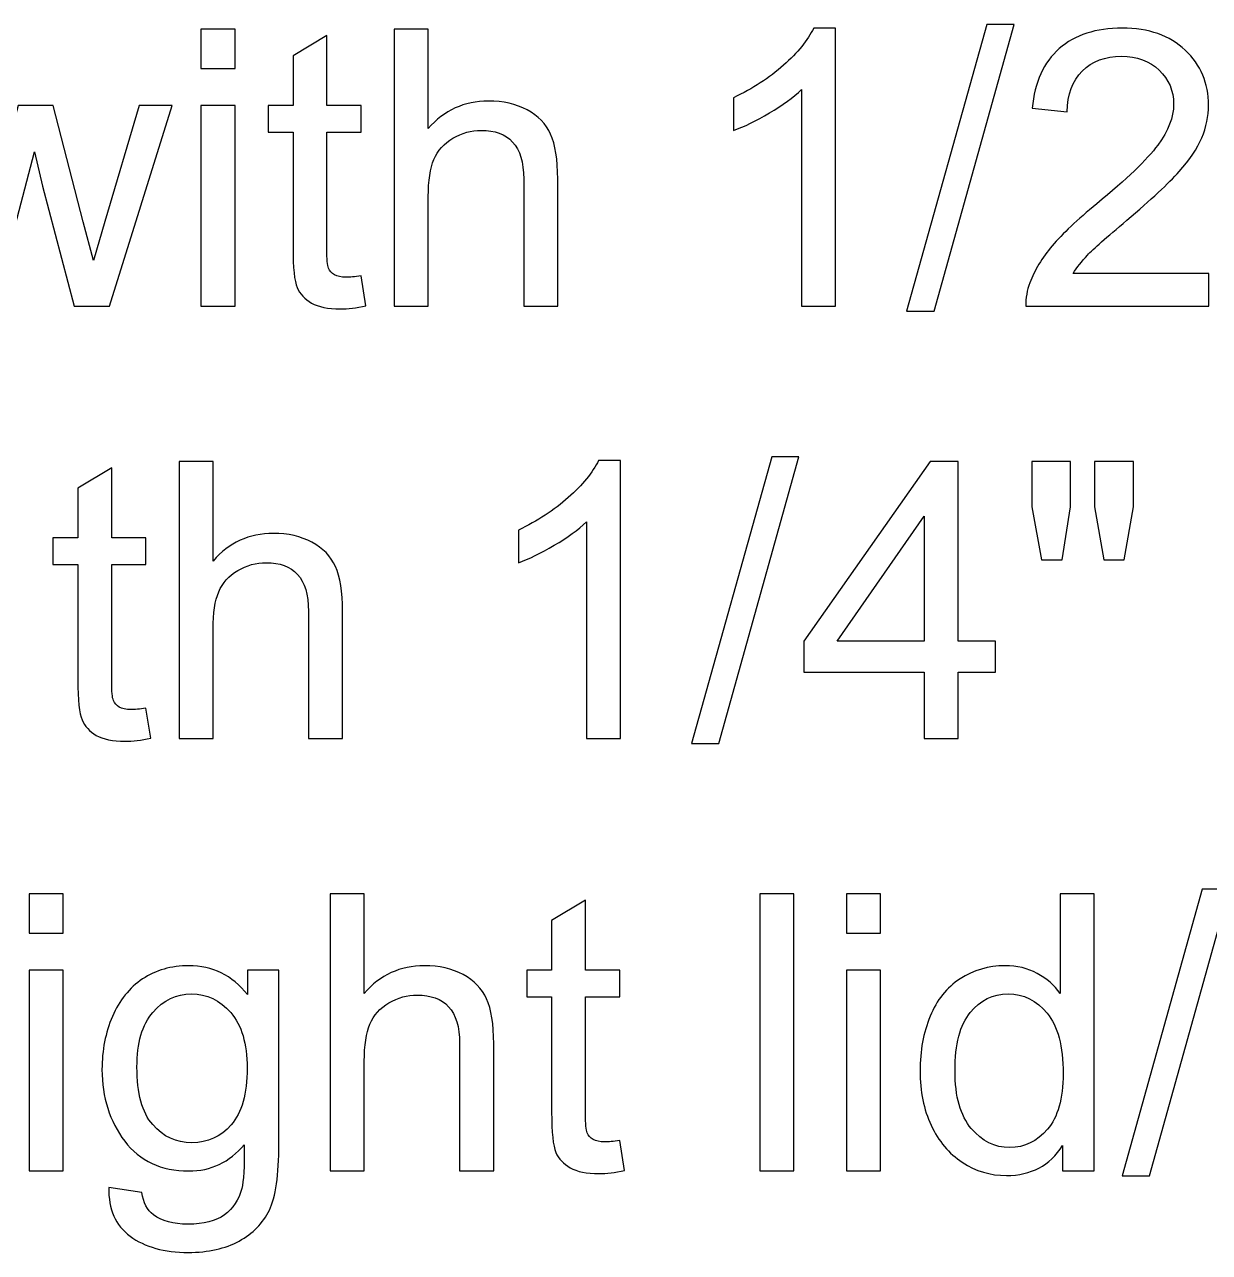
# Model space of a CAD drawing. Header units: millimetres. Extents: x -819 to 558, y -342 to 336.
# Drawn here: x -748.95 to -710.05, y 47.63 to 87.92 of the extents above; entities that cross this region are included whole.
import ezdxf

# ---------------------------------------------------------------- set-up
doc = ezdxf.new("R2010")
doc.units = ezdxf.units.MM
doc.header["$MEASUREMENT"] = 0
doc.layers.add('#Layer 1', color=7, linetype='Continuous')

msp = doc.modelspace()

# ---------------------------------------------------------------- linework, layer by layer
at = {"layer": '#Layer 1', "color": 250}
for points, knots in [([(-719.9922, 78.5235), (-719.9922, 78.5235), (-717.3569, 87.9236), (-717.3569, 87.9236), (-717.3569, 87.9236), (-717.3569, 87.9236), (-716.4637, 87.9236), (-716.4637, 87.9236), (-716.4637, 87.9236), (-716.4637, 87.9236), (-719.0926, 78.5235), (-719.0926, 78.5235), (-719.0926, 78.5235), (-719.0926, 78.5235), (-719.9922, 78.5235), (-719.9922, 78.5235)], [0, 0, 0, 0, 0.25, 0.25, 0.25, 0.25, 0.5, 0.5, 0.5, 0.5, 0.75, 0.75, 0.75, 0.75, 1, 1, 1, 1]), ([(-743.1549, 86.4843), (-743.1549, 86.4843), (-743.1549, 87.7691), (-743.1549, 87.7691), (-743.1549, 87.7691), (-743.1549, 87.7691), (-742.0373, 87.7691), (-742.0373, 87.7691), (-742.0373, 87.7691), (-742.0373, 87.7691), (-742.0373, 86.4843), (-742.0373, 86.4843), (-742.0373, 86.4843), (-742.0373, 86.4843), (-743.1549, 86.4843), (-743.1549, 86.4843)], [0, 0, 0, 0, 0.25, 0.25, 0.25, 0.25, 0.5, 0.5, 0.5, 0.5, 0.75, 0.75, 0.75, 0.75, 1, 1, 1, 1]), ([(-737.9013, 79.6771), (-737.9013, 79.6771), (-737.7404, 78.6907), (-737.7404, 78.6907), (-737.7404, 78.6907), (-738.0537, 78.6251), (-738.3352, 78.5912), (-738.5829, 78.5912), (-738.5829, 78.5912), (-738.9893, 78.5912), (-739.3025, 78.6547), (-739.5269, 78.7838), (-739.5269, 78.7838), (-739.7492, 78.9108), (-739.9058, 79.0802), (-739.9968, 79.2897), (-739.9968, 79.2897), (-740.0878, 79.4972), (-740.1344, 79.9374), (-740.1344, 80.6063), (-740.1344, 80.6063), (-740.1344, 80.6063), (-740.1344, 84.3951), (-740.1344, 84.3951), (-740.1344, 84.3951), (-740.1344, 84.3951), (-740.9535, 84.3951), (-740.9535, 84.3951), (-740.9535, 84.3951), (-740.9535, 84.3951), (-740.9535, 85.263), (-740.9535, 85.263), (-740.9535, 85.263), (-740.9535, 85.263), (-740.1344, 85.263), (-740.1344, 85.263), (-740.1344, 85.263), (-740.1344, 85.263), (-740.1344, 86.8949), (-740.1344, 86.8949), (-740.1344, 86.8949), (-740.1344, 86.8949), (-739.0231, 87.5638), (-739.0231, 87.5638), (-739.0231, 87.5638), (-739.0231, 87.5638), (-739.0231, 85.263), (-739.0231, 85.263), (-739.0231, 85.263), (-739.0231, 85.263), (-737.9013, 85.263), (-737.9013, 85.263), (-737.9013, 85.263), (-737.9013, 85.263), (-737.9013, 84.3951), (-737.9013, 84.3951), (-737.9013, 84.3951), (-737.9013, 84.3951), (-739.0231, 84.3951), (-739.0231, 84.3951), (-739.0231, 84.3951), (-739.0231, 84.3951), (-739.0231, 80.5449), (-739.0231, 80.5449), (-739.0231, 80.5449), (-739.0231, 80.2253), (-739.0041, 80.0221), (-738.966, 79.9311), (-738.966, 79.9311), (-738.9258, 79.8401), (-738.8623, 79.7681), (-738.7734, 79.7131), (-738.7734, 79.7131), (-738.6845, 79.6601), (-738.5575, 79.6326), (-738.3924, 79.6326), (-738.3924, 79.6326), (-738.2675, 79.6326), (-738.1045, 79.6474), (-737.9013, 79.6771)], [0, 0, 0, 0, 0.05, 0.05, 0.05, 0.05, 0.1, 0.1, 0.1, 0.1, 0.15, 0.15, 0.15, 0.15, 0.2, 0.2, 0.2, 0.2, 0.25, 0.25, 0.25, 0.25, 0.3, 0.3, 0.3, 0.3, 0.35, 0.35, 0.35, 0.35, 0.4, 0.4, 0.4, 0.4, 0.45, 0.45, 0.45, 0.45, 0.5, 0.5, 0.5, 0.5, 0.55, 0.55, 0.55, 0.55, 0.6, 0.6, 0.6, 0.6, 0.65, 0.65, 0.65, 0.65, 0.7, 0.7, 0.7, 0.7, 0.75, 0.75, 0.75, 0.75, 0.8, 0.8, 0.8, 0.8, 0.85, 0.85, 0.85, 0.85, 0.9, 0.9, 0.9, 0.9, 0.95, 0.95, 0.95, 0.95, 1, 1, 1, 1]), ([(-736.8091, 78.678), (-736.8091, 78.678), (-736.8091, 87.7691), (-736.8091, 87.7691), (-736.8091, 87.7691), (-736.8091, 87.7691), (-735.6936, 87.7691), (-735.6936, 87.7691), (-735.6936, 87.7691), (-735.6936, 87.7691), (-735.6936, 84.5073), (-735.6936, 84.5073), (-735.6936, 84.5073), (-735.1729, 85.1106), (-734.5146, 85.4132), (-733.7209, 85.4132), (-733.7209, 85.4132), (-733.234, 85.4132), (-732.8107, 85.3159), (-732.4509, 85.1233), (-732.4509, 85.1233), (-732.091, 84.9328), (-731.8328, 84.6661), (-731.6783, 84.3274), (-731.6783, 84.3274), (-731.5238, 83.9887), (-731.4455, 83.4955), (-731.4455, 82.8521), (-731.4455, 82.8521), (-731.4455, 82.8521), (-731.4455, 78.678), (-731.4455, 78.678), (-731.4455, 78.678), (-731.4455, 78.678), (-732.5631, 78.678), (-732.5631, 78.678), (-732.5631, 78.678), (-732.5631, 78.678), (-732.5631, 82.8521), (-732.5631, 82.8521), (-732.5631, 82.8521), (-732.5631, 83.4088), (-732.6837, 83.8152), (-732.925, 84.0692), (-732.925, 84.0692), (-733.1663, 84.3232), (-733.5092, 84.4523), (-733.9516, 84.4523), (-733.9516, 84.4523), (-734.2818, 84.4523), (-734.5929, 84.3655), (-734.885, 84.194), (-734.885, 84.194), (-735.1771, 84.0226), (-735.3846, 83.7898), (-735.5073, 83.4955), (-735.5073, 83.4955), (-735.6322, 83.2034), (-735.6936, 82.797), (-735.6936, 82.2806), (-735.6936, 82.2806), (-735.6936, 82.2806), (-735.6936, 78.678), (-735.6936, 78.678), (-735.6936, 78.678), (-735.6936, 78.678), (-736.8091, 78.678), (-736.8091, 78.678)], [0, 0, 0, 0, 0.0588235, 0.0588235, 0.0588235, 0.0588235, 0.1176471, 0.1176471, 0.1176471, 0.1176471, 0.1764706, 0.1764706, 0.1764706, 0.1764706, 0.2352941, 0.2352941, 0.2352941, 0.2352941, 0.2941176, 0.2941176, 0.2941176, 0.2941176, 0.3529412, 0.3529412, 0.3529412, 0.3529412, 0.4117647, 0.4117647, 0.4117647, 0.4117647, 0.4705882, 0.4705882, 0.4705882, 0.4705882, 0.5294118, 0.5294118, 0.5294118, 0.5294118, 0.5882353, 0.5882353, 0.5882353, 0.5882353, 0.6470588, 0.6470588, 0.6470588, 0.6470588, 0.7058824, 0.7058824, 0.7058824, 0.7058824, 0.7647059, 0.7647059, 0.7647059, 0.7647059, 0.8235294, 0.8235294, 0.8235294, 0.8235294, 0.8823529, 0.8823529, 0.8823529, 0.8823529, 0.9411765, 0.9411765, 0.9411765, 0.9411765, 1, 1, 1, 1]), ([(-722.3247, 78.678), (-722.3247, 78.678), (-723.4402, 78.678), (-723.4402, 78.678), (-723.4402, 78.678), (-723.4402, 78.678), (-723.4402, 85.79), (-723.4402, 85.79), (-723.4402, 85.79), (-723.709, 85.5339), (-724.0604, 85.2778), (-724.4964, 85.0217), (-724.4964, 85.0217), (-724.9346, 84.7655), (-725.3262, 84.5729), (-725.6733, 84.4459), (-725.6733, 84.4459), (-725.6733, 84.4459), (-725.6733, 85.5233), (-725.6733, 85.5233), (-725.6733, 85.5233), (-725.0489, 85.8175), (-724.5028, 86.1731), (-724.035, 86.5901), (-724.035, 86.5901), (-723.5693, 87.0092), (-723.237, 87.4135), (-723.0423, 87.8072), (-723.0423, 87.8072), (-723.0423, 87.8072), (-722.3247, 87.8072), (-722.3247, 87.8072), (-722.3247, 87.8072), (-722.3247, 87.8072), (-722.3247, 78.678), (-722.3247, 78.678)], [0, 0, 0, 0, 0.1111111, 0.1111111, 0.1111111, 0.1111111, 0.2222222, 0.2222222, 0.2222222, 0.2222222, 0.3333333, 0.3333333, 0.3333333, 0.3333333, 0.4444444, 0.4444444, 0.4444444, 0.4444444, 0.5555556, 0.5555556, 0.5555556, 0.5555556, 0.6666667, 0.6666667, 0.6666667, 0.6666667, 0.7777778, 0.7777778, 0.7777778, 0.7777778, 0.8888889, 0.8888889, 0.8888889, 0.8888889, 1, 1, 1, 1]), ([(-710.0692, 79.7512), (-710.0692, 79.7512), (-710.0692, 78.678), (-710.0692, 78.678), (-710.0692, 78.678), (-710.0692, 78.678), (-716.0785, 78.678), (-716.0785, 78.678), (-716.0785, 78.678), (-716.0869, 78.9468), (-716.0446, 79.2051), (-715.9493, 79.4527), (-715.9493, 79.4527), (-715.7969, 79.8633), (-715.5514, 80.2655), (-715.2149, 80.6634), (-715.2149, 80.6634), (-714.8762, 81.0593), (-714.3894, 81.5186), (-713.7544, 82.0393), (-713.7544, 82.0393), (-712.7659, 82.85), (-712.097, 83.4913), (-711.7499, 83.9654), (-711.7499, 83.9654), (-711.4027, 84.4375), (-711.2292, 84.8862), (-711.2292, 85.3074), (-711.2292, 85.3074), (-711.2292, 85.7498), (-711.3879, 86.1223), (-711.7033, 86.4271), (-711.7033, 86.4271), (-712.0208, 86.7298), (-712.4336, 86.8822), (-712.9416, 86.8822), (-712.9416, 86.8822), (-713.4792, 86.8822), (-713.9089, 86.7213), (-714.2306, 86.3975), (-714.2306, 86.3975), (-714.5545, 86.0758), (-714.7174, 85.6291), (-714.7217, 85.0598), (-714.7217, 85.0598), (-714.7217, 85.0598), (-715.8689, 85.1762), (-715.8689, 85.1762), (-715.8689, 85.1762), (-715.7906, 86.0334), (-715.4943, 86.6854), (-714.982, 87.1341), (-714.982, 87.1341), (-714.4698, 87.5828), (-713.7798, 87.8072), (-712.9162, 87.8072), (-712.9162, 87.8072), (-712.0441, 87.8072), (-711.3541, 87.5638), (-710.8461, 87.0812), (-710.8461, 87.0812), (-710.3359, 86.5965), (-710.0819, 85.9974), (-710.0819, 85.282), (-710.0819, 85.282), (-710.0819, 84.9179), (-710.156, 84.5602), (-710.3063, 84.2089), (-710.3063, 84.2089), (-710.4545, 83.8575), (-710.7021, 83.4871), (-711.0471, 83.0997), (-711.0471, 83.0997), (-711.3922, 82.7103), (-711.9658, 82.1769), (-712.768, 81.4995), (-712.768, 81.4995), (-713.4369, 80.9365), (-713.8665, 80.5555), (-714.057, 80.3544), (-714.057, 80.3544), (-714.2475, 80.1554), (-714.4042, 79.9544), (-714.5291, 79.7512), (-714.5291, 79.7512), (-714.5291, 79.7512), (-710.0692, 79.7512), (-710.0692, 79.7512)], [0, 0, 0, 0, 0.0454545, 0.0454545, 0.0454545, 0.0454545, 0.0909091, 0.0909091, 0.0909091, 0.0909091, 0.1363636, 0.1363636, 0.1363636, 0.1363636, 0.1818182, 0.1818182, 0.1818182, 0.1818182, 0.2272727, 0.2272727, 0.2272727, 0.2272727, 0.2727273, 0.2727273, 0.2727273, 0.2727273, 0.3181818, 0.3181818, 0.3181818, 0.3181818, 0.3636364, 0.3636364, 0.3636364, 0.3636364, 0.4090909, 0.4090909, 0.4090909, 0.4090909, 0.4545455, 0.4545455, 0.4545455, 0.4545455, 0.5, 0.5, 0.5, 0.5, 0.5454545, 0.5454545, 0.5454545, 0.5454545, 0.5909091, 0.5909091, 0.5909091, 0.5909091, 0.6363636, 0.6363636, 0.6363636, 0.6363636, 0.6818182, 0.6818182, 0.6818182, 0.6818182, 0.7272727, 0.7272727, 0.7272727, 0.7272727, 0.7727273, 0.7727273, 0.7727273, 0.7727273, 0.8181818, 0.8181818, 0.8181818, 0.8181818, 0.8636364, 0.8636364, 0.8636364, 0.8636364, 0.9090909, 0.9090909, 0.9090909, 0.9090909, 0.9545455, 0.9545455, 0.9545455, 0.9545455, 1, 1, 1, 1]), ([(-751.1156, 78.678), (-751.1156, 78.678), (-753.1307, 85.263), (-753.1307, 85.263), (-753.1307, 85.263), (-753.1307, 85.263), (-751.9771, 85.263), (-751.9771, 85.263), (-751.9771, 85.263), (-751.9771, 85.263), (-750.9294, 81.4614), (-750.9294, 81.4614), (-750.9294, 81.4614), (-750.9294, 81.4614), (-750.5399, 80.0475), (-750.5399, 80.0475), (-750.5399, 80.0475), (-750.523, 80.1195), (-750.4087, 80.5724), (-750.1991, 81.4064), (-750.1991, 81.4064), (-750.1991, 81.4064), (-749.1514, 85.263), (-749.1514, 85.263), (-749.1514, 85.263), (-749.1514, 85.263), (-748.0041, 85.263), (-748.0041, 85.263), (-748.0041, 85.263), (-748.0041, 85.263), (-747.0178, 81.4445), (-747.0178, 81.4445), (-747.0178, 81.4445), (-747.0178, 81.4445), (-746.6876, 80.1851), (-746.6876, 80.1851), (-746.6876, 80.1851), (-746.6876, 80.1851), (-746.3108, 81.4572), (-746.3108, 81.4572), (-746.3108, 81.4572), (-746.3108, 81.4572), (-745.1826, 85.263), (-745.1826, 85.263), (-745.1826, 85.263), (-745.1826, 85.263), (-744.0968, 85.263), (-744.0968, 85.263), (-744.0968, 85.263), (-744.0968, 85.263), (-746.1563, 78.678), (-746.1563, 78.678), (-746.1563, 78.678), (-746.1563, 78.678), (-747.3141, 78.678), (-747.3141, 78.678), (-747.3141, 78.678), (-747.3141, 78.678), (-748.3618, 82.6214), (-748.3618, 82.6214), (-748.3618, 82.6214), (-748.3618, 82.6214), (-748.618, 83.7453), (-748.618, 83.7453), (-748.618, 83.7453), (-748.618, 83.7453), (-749.9493, 78.678), (-749.9493, 78.678), (-749.9493, 78.678), (-749.9493, 78.678), (-751.1156, 78.678), (-751.1156, 78.678)], [0, 0, 0, 0, 0.0555556, 0.0555556, 0.0555556, 0.0555556, 0.1111111, 0.1111111, 0.1111111, 0.1111111, 0.1666667, 0.1666667, 0.1666667, 0.1666667, 0.2222222, 0.2222222, 0.2222222, 0.2222222, 0.2777778, 0.2777778, 0.2777778, 0.2777778, 0.3333333, 0.3333333, 0.3333333, 0.3333333, 0.3888889, 0.3888889, 0.3888889, 0.3888889, 0.4444444, 0.4444444, 0.4444444, 0.4444444, 0.5, 0.5, 0.5, 0.5, 0.5555556, 0.5555556, 0.5555556, 0.5555556, 0.6111111, 0.6111111, 0.6111111, 0.6111111, 0.6666667, 0.6666667, 0.6666667, 0.6666667, 0.7222222, 0.7222222, 0.7222222, 0.7222222, 0.7777778, 0.7777778, 0.7777778, 0.7777778, 0.8333333, 0.8333333, 0.8333333, 0.8333333, 0.8888889, 0.8888889, 0.8888889, 0.8888889, 0.9444444, 0.9444444, 0.9444444, 0.9444444, 1, 1, 1, 1]), ([(-743.1549, 78.678), (-743.1549, 78.678), (-743.1549, 85.263), (-743.1549, 85.263), (-743.1549, 85.263), (-743.1549, 85.263), (-742.0373, 85.263), (-742.0373, 85.263), (-742.0373, 85.263), (-742.0373, 85.263), (-742.0373, 78.678), (-742.0373, 78.678), (-742.0373, 78.678), (-742.0373, 78.678), (-743.1549, 78.678), (-743.1549, 78.678)], [0, 0, 0, 0, 0.25, 0.25, 0.25, 0.25, 0.5, 0.5, 0.5, 0.5, 0.75, 0.75, 0.75, 0.75, 1, 1, 1, 1]), ([(-744.9646, 65.4891), (-744.9646, 65.4891), (-744.8037, 64.5027), (-744.8037, 64.5027), (-744.8037, 64.5027), (-745.117, 64.4371), (-745.3985, 64.4032), (-745.6462, 64.4032), (-745.6462, 64.4032), (-746.0526, 64.4032), (-746.3658, 64.4667), (-746.5902, 64.5958), (-746.5902, 64.5958), (-746.8125, 64.7228), (-746.9691, 64.8922), (-747.0601, 65.1017), (-747.0601, 65.1017), (-747.1511, 65.3092), (-747.1977, 65.7494), (-747.1977, 66.4183), (-747.1977, 66.4183), (-747.1977, 66.4183), (-747.1977, 70.2071), (-747.1977, 70.2071), (-747.1977, 70.2071), (-747.1977, 70.2071), (-748.0168, 70.2071), (-748.0168, 70.2071), (-748.0168, 70.2071), (-748.0168, 70.2071), (-748.0168, 71.075), (-748.0168, 71.075), (-748.0168, 71.075), (-748.0168, 71.075), (-747.1977, 71.075), (-747.1977, 71.075), (-747.1977, 71.075), (-747.1977, 71.075), (-747.1977, 72.7069), (-747.1977, 72.7069), (-747.1977, 72.7069), (-747.1977, 72.7069), (-746.0864, 73.3758), (-746.0864, 73.3758), (-746.0864, 73.3758), (-746.0864, 73.3758), (-746.0864, 71.075), (-746.0864, 71.075), (-746.0864, 71.075), (-746.0864, 71.075), (-744.9646, 71.075), (-744.9646, 71.075), (-744.9646, 71.075), (-744.9646, 71.075), (-744.9646, 70.2071), (-744.9646, 70.2071), (-744.9646, 70.2071), (-744.9646, 70.2071), (-746.0864, 70.2071), (-746.0864, 70.2071), (-746.0864, 70.2071), (-746.0864, 70.2071), (-746.0864, 66.3569), (-746.0864, 66.3569), (-746.0864, 66.3569), (-746.0864, 66.0373), (-746.0674, 65.8341), (-746.0293, 65.7431), (-746.0293, 65.7431), (-745.9891, 65.6521), (-745.9256, 65.5801), (-745.8367, 65.5251), (-745.8367, 65.5251), (-745.7478, 65.4721), (-745.6208, 65.4446), (-745.4557, 65.4446), (-745.4557, 65.4446), (-745.3308, 65.4446), (-745.1678, 65.4594), (-744.9646, 65.4891)], [0, 0, 0, 0, 0.05, 0.05, 0.05, 0.05, 0.1, 0.1, 0.1, 0.1, 0.15, 0.15, 0.15, 0.15, 0.2, 0.2, 0.2, 0.2, 0.25, 0.25, 0.25, 0.25, 0.3, 0.3, 0.3, 0.3, 0.35, 0.35, 0.35, 0.35, 0.4, 0.4, 0.4, 0.4, 0.45, 0.45, 0.45, 0.45, 0.5, 0.5, 0.5, 0.5, 0.55, 0.55, 0.55, 0.55, 0.6, 0.6, 0.6, 0.6, 0.65, 0.65, 0.65, 0.65, 0.7, 0.7, 0.7, 0.7, 0.75, 0.75, 0.75, 0.75, 0.8, 0.8, 0.8, 0.8, 0.85, 0.85, 0.85, 0.85, 0.9, 0.9, 0.9, 0.9, 0.95, 0.95, 0.95, 0.95, 1, 1, 1, 1]), ([(-743.8724, 64.49), (-743.8724, 64.49), (-743.8724, 73.5811), (-743.8724, 73.5811), (-743.8724, 73.5811), (-743.8724, 73.5811), (-742.7569, 73.5811), (-742.7569, 73.5811), (-742.7569, 73.5811), (-742.7569, 73.5811), (-742.7569, 70.3193), (-742.7569, 70.3193), (-742.7569, 70.3193), (-742.2362, 70.9226), (-741.5779, 71.2252), (-740.7842, 71.2252), (-740.7842, 71.2252), (-740.2973, 71.2252), (-739.874, 71.1279), (-739.5142, 70.9353), (-739.5142, 70.9353), (-739.1543, 70.7448), (-738.8961, 70.4781), (-738.7416, 70.1394), (-738.7416, 70.1394), (-738.5871, 69.8007), (-738.5088, 69.3075), (-738.5088, 68.6641), (-738.5088, 68.6641), (-738.5088, 68.6641), (-738.5088, 64.49), (-738.5088, 64.49), (-738.5088, 64.49), (-738.5088, 64.49), (-739.6264, 64.49), (-739.6264, 64.49), (-739.6264, 64.49), (-739.6264, 64.49), (-739.6264, 68.6641), (-739.6264, 68.6641), (-739.6264, 68.6641), (-739.6264, 69.2208), (-739.747, 69.6272), (-739.9883, 69.8812), (-739.9883, 69.8812), (-740.2296, 70.1352), (-740.5725, 70.2643), (-741.0149, 70.2643), (-741.0149, 70.2643), (-741.3451, 70.2643), (-741.6562, 70.1775), (-741.9483, 70.006), (-741.9483, 70.006), (-742.2404, 69.8346), (-742.4479, 69.6018), (-742.5706, 69.3075), (-742.5706, 69.3075), (-742.6955, 69.0154), (-742.7569, 68.609), (-742.7569, 68.0926), (-742.7569, 68.0926), (-742.7569, 68.0926), (-742.7569, 64.49), (-742.7569, 64.49), (-742.7569, 64.49), (-742.7569, 64.49), (-743.8724, 64.49), (-743.8724, 64.49)], [0, 0, 0, 0, 0.0588235, 0.0588235, 0.0588235, 0.0588235, 0.1176471, 0.1176471, 0.1176471, 0.1176471, 0.1764706, 0.1764706, 0.1764706, 0.1764706, 0.2352941, 0.2352941, 0.2352941, 0.2352941, 0.2941176, 0.2941176, 0.2941176, 0.2941176, 0.3529412, 0.3529412, 0.3529412, 0.3529412, 0.4117647, 0.4117647, 0.4117647, 0.4117647, 0.4705882, 0.4705882, 0.4705882, 0.4705882, 0.5294118, 0.5294118, 0.5294118, 0.5294118, 0.5882353, 0.5882353, 0.5882353, 0.5882353, 0.6470588, 0.6470588, 0.6470588, 0.6470588, 0.7058824, 0.7058824, 0.7058824, 0.7058824, 0.7647059, 0.7647059, 0.7647059, 0.7647059, 0.8235294, 0.8235294, 0.8235294, 0.8235294, 0.8823529, 0.8823529, 0.8823529, 0.8823529, 0.9411765, 0.9411765, 0.9411765, 0.9411765, 1, 1, 1, 1]), ([(-729.388, 64.49), (-729.388, 64.49), (-730.5035, 64.49), (-730.5035, 64.49), (-730.5035, 64.49), (-730.5035, 64.49), (-730.5035, 71.602), (-730.5035, 71.602), (-730.5035, 71.602), (-730.7723, 71.3459), (-731.1237, 71.0898), (-731.5597, 70.8337), (-731.5597, 70.8337), (-731.9979, 70.5775), (-732.3895, 70.3849), (-732.7366, 70.2579), (-732.7366, 70.2579), (-732.7366, 70.2579), (-732.7366, 71.3353), (-732.7366, 71.3353), (-732.7366, 71.3353), (-732.1122, 71.6295), (-731.5661, 71.9851), (-731.0983, 72.4021), (-731.0983, 72.4021), (-730.6326, 72.8212), (-730.3003, 73.2255), (-730.1056, 73.6192), (-730.1056, 73.6192), (-730.1056, 73.6192), (-729.388, 73.6192), (-729.388, 73.6192), (-729.388, 73.6192), (-729.388, 73.6192), (-729.388, 64.49), (-729.388, 64.49)], [0, 0, 0, 0, 0.1111111, 0.1111111, 0.1111111, 0.1111111, 0.2222222, 0.2222222, 0.2222222, 0.2222222, 0.3333333, 0.3333333, 0.3333333, 0.3333333, 0.4444444, 0.4444444, 0.4444444, 0.4444444, 0.5555556, 0.5555556, 0.5555556, 0.5555556, 0.6666667, 0.6666667, 0.6666667, 0.6666667, 0.7777778, 0.7777778, 0.7777778, 0.7777778, 0.8888889, 0.8888889, 0.8888889, 0.8888889, 1, 1, 1, 1]), ([(-727.0555, 64.3355), (-727.0555, 64.3355), (-724.4202, 73.7356), (-724.4202, 73.7356), (-724.4202, 73.7356), (-724.4202, 73.7356), (-723.527, 73.7356), (-723.527, 73.7356), (-723.527, 73.7356), (-723.527, 73.7356), (-726.1559, 64.3355), (-726.1559, 64.3355), (-726.1559, 64.3355), (-726.1559, 64.3355), (-727.0555, 64.3355), (-727.0555, 64.3355)], [0, 0, 0, 0, 0.25, 0.25, 0.25, 0.25, 0.5, 0.5, 0.5, 0.5, 0.75, 0.75, 0.75, 0.75, 1, 1, 1, 1]), ([(-719.4228, 64.49), (-719.4228, 64.49), (-719.4228, 66.6659), (-719.4228, 66.6659), (-719.4228, 66.6659), (-719.4228, 66.6659), (-723.3661, 66.6659), (-723.3661, 66.6659), (-723.3661, 66.6659), (-723.3661, 66.6659), (-723.3661, 67.6904), (-723.3661, 67.6904), (-723.3661, 67.6904), (-723.3661, 67.6904), (-719.2175, 73.5811), (-719.2175, 73.5811), (-719.2175, 73.5811), (-719.2175, 73.5811), (-718.3052, 73.5811), (-718.3052, 73.5811), (-718.3052, 73.5811), (-718.3052, 73.5811), (-718.3052, 67.6904), (-718.3052, 67.6904), (-718.3052, 67.6904), (-718.3052, 67.6904), (-717.0775, 67.6904), (-717.0775, 67.6904), (-717.0775, 67.6904), (-717.0775, 67.6904), (-717.0775, 66.6659), (-717.0775, 66.6659), (-717.0775, 66.6659), (-717.0775, 66.6659), (-718.3052, 66.6659), (-718.3052, 66.6659), (-718.3052, 66.6659), (-718.3052, 66.6659), (-718.3052, 64.49), (-718.3052, 64.49), (-718.3052, 64.49), (-718.3052, 64.49), (-719.4228, 64.49), (-719.4228, 64.49)], [0, 0, 0, 0, 0.0909091, 0.0909091, 0.0909091, 0.0909091, 0.1818182, 0.1818182, 0.1818182, 0.1818182, 0.2727273, 0.2727273, 0.2727273, 0.2727273, 0.3636364, 0.3636364, 0.3636364, 0.3636364, 0.4545455, 0.4545455, 0.4545455, 0.4545455, 0.5454545, 0.5454545, 0.5454545, 0.5454545, 0.6363636, 0.6363636, 0.6363636, 0.6363636, 0.7272727, 0.7272727, 0.7272727, 0.7272727, 0.8181818, 0.8181818, 0.8181818, 0.8181818, 0.9090909, 0.9090909, 0.9090909, 0.9090909, 1, 1, 1, 1]), ([(-715.5705, 70.3616), (-715.5705, 70.3616), (-715.8816, 72.0931), (-715.8816, 72.0931), (-715.8816, 72.0931), (-715.8816, 72.0931), (-715.8816, 73.5811), (-715.8816, 73.5811), (-715.8816, 73.5811), (-715.8816, 73.5811), (-714.6095, 73.5811), (-714.6095, 73.5811), (-714.6095, 73.5811), (-714.6095, 73.5811), (-714.6095, 72.0931), (-714.6095, 72.0931), (-714.6095, 72.0931), (-714.6095, 72.0931), (-714.8889, 70.3616), (-714.8889, 70.3616), (-714.8889, 70.3616), (-714.8889, 70.3616), (-715.5705, 70.3616), (-715.5705, 70.3616)], [0, 0, 0, 0, 0.1666667, 0.1666667, 0.1666667, 0.1666667, 0.3333333, 0.3333333, 0.3333333, 0.3333333, 0.5, 0.5, 0.5, 0.5, 0.6666667, 0.6666667, 0.6666667, 0.6666667, 0.8333333, 0.8333333, 0.8333333, 0.8333333, 1, 1, 1, 1]), ([(-713.5173, 70.3616), (-713.5173, 70.3616), (-713.8221, 72.0931), (-713.8221, 72.0931), (-713.8221, 72.0931), (-713.8221, 72.0931), (-713.8221, 73.5811), (-713.8221, 73.5811), (-713.8221, 73.5811), (-713.8221, 73.5811), (-712.55, 73.5811), (-712.55, 73.5811), (-712.55, 73.5811), (-712.55, 73.5811), (-712.55, 72.0931), (-712.55, 72.0931), (-712.55, 72.0931), (-712.55, 72.0931), (-712.8484, 70.3616), (-712.8484, 70.3616), (-712.8484, 70.3616), (-712.8484, 70.3616), (-713.5173, 70.3616), (-713.5173, 70.3616)], [0, 0, 0, 0, 0.1666667, 0.1666667, 0.1666667, 0.1666667, 0.3333333, 0.3333333, 0.3333333, 0.3333333, 0.5, 0.5, 0.5, 0.5, 0.6666667, 0.6666667, 0.6666667, 0.6666667, 0.8333333, 0.8333333, 0.8333333, 0.8333333, 1, 1, 1, 1]), ([(-719.4228, 67.6904), (-719.4228, 67.6904), (-719.4228, 71.7883), (-719.4228, 71.7883), (-719.4228, 71.7883), (-719.4228, 71.7883), (-722.2676, 67.6904), (-722.2676, 67.6904), (-722.2676, 67.6904), (-722.2676, 67.6904), (-719.4228, 67.6904), (-719.4228, 67.6904)], [0, 0, 0, 0, 0.3333333, 0.3333333, 0.3333333, 0.3333333, 0.6666667, 0.6666667, 0.6666667, 0.6666667, 1, 1, 1, 1]), ([(-748.7916, 58.1083), (-748.7916, 58.1083), (-748.7916, 59.3931), (-748.7916, 59.3931), (-748.7916, 59.3931), (-748.7916, 59.3931), (-747.674, 59.3931), (-747.674, 59.3931), (-747.674, 59.3931), (-747.674, 59.3931), (-747.674, 58.1083), (-747.674, 58.1083), (-747.674, 58.1083), (-747.674, 58.1083), (-748.7916, 58.1083), (-748.7916, 58.1083)], [0, 0, 0, 0, 0.25, 0.25, 0.25, 0.25, 0.5, 0.5, 0.5, 0.5, 0.75, 0.75, 0.75, 0.75, 1, 1, 1, 1]), ([(-738.911, 50.302), (-738.911, 50.302), (-738.911, 59.3931), (-738.911, 59.3931), (-738.911, 59.3931), (-738.911, 59.3931), (-737.7955, 59.3931), (-737.7955, 59.3931), (-737.7955, 59.3931), (-737.7955, 59.3931), (-737.7955, 56.1313), (-737.7955, 56.1313), (-737.7955, 56.1313), (-737.2748, 56.7346), (-736.6165, 57.0372), (-735.8228, 57.0372), (-735.8228, 57.0372), (-735.3359, 57.0372), (-734.9126, 56.9399), (-734.5528, 56.7473), (-734.5528, 56.7473), (-734.1929, 56.5568), (-733.9347, 56.2901), (-733.7802, 55.9514), (-733.7802, 55.9514), (-733.6257, 55.6127), (-733.5474, 55.1195), (-733.5474, 54.4761), (-733.5474, 54.4761), (-733.5474, 54.4761), (-733.5474, 50.302), (-733.5474, 50.302), (-733.5474, 50.302), (-733.5474, 50.302), (-734.665, 50.302), (-734.665, 50.302), (-734.665, 50.302), (-734.665, 50.302), (-734.665, 54.4761), (-734.665, 54.4761), (-734.665, 54.4761), (-734.665, 55.0328), (-734.7856, 55.4392), (-735.0269, 55.6932), (-735.0269, 55.6932), (-735.2682, 55.9472), (-735.6111, 56.0763), (-736.0535, 56.0763), (-736.0535, 56.0763), (-736.3837, 56.0763), (-736.6948, 55.9895), (-736.9869, 55.818), (-736.9869, 55.818), (-737.279, 55.6466), (-737.4865, 55.4138), (-737.6092, 55.1195), (-737.6092, 55.1195), (-737.7341, 54.8274), (-737.7955, 54.421), (-737.7955, 53.9046), (-737.7955, 53.9046), (-737.7955, 53.9046), (-737.7955, 50.302), (-737.7955, 50.302), (-737.7955, 50.302), (-737.7955, 50.302), (-738.911, 50.302), (-738.911, 50.302)], [0, 0, 0, 0, 0.0588235, 0.0588235, 0.0588235, 0.0588235, 0.1176471, 0.1176471, 0.1176471, 0.1176471, 0.1764706, 0.1764706, 0.1764706, 0.1764706, 0.2352941, 0.2352941, 0.2352941, 0.2352941, 0.2941176, 0.2941176, 0.2941176, 0.2941176, 0.3529412, 0.3529412, 0.3529412, 0.3529412, 0.4117647, 0.4117647, 0.4117647, 0.4117647, 0.4705882, 0.4705882, 0.4705882, 0.4705882, 0.5294118, 0.5294118, 0.5294118, 0.5294118, 0.5882353, 0.5882353, 0.5882353, 0.5882353, 0.6470588, 0.6470588, 0.6470588, 0.6470588, 0.7058824, 0.7058824, 0.7058824, 0.7058824, 0.7647059, 0.7647059, 0.7647059, 0.7647059, 0.8235294, 0.8235294, 0.8235294, 0.8235294, 0.8823529, 0.8823529, 0.8823529, 0.8823529, 0.9411765, 0.9411765, 0.9411765, 0.9411765, 1, 1, 1, 1]), ([(-724.8161, 50.302), (-724.8161, 50.302), (-724.8161, 59.3931), (-724.8161, 59.3931), (-724.8161, 59.3931), (-724.8161, 59.3931), (-723.7006, 59.3931), (-723.7006, 59.3931), (-723.7006, 59.3931), (-723.7006, 59.3931), (-723.7006, 50.302), (-723.7006, 50.302), (-723.7006, 50.302), (-723.7006, 50.302), (-724.8161, 50.302), (-724.8161, 50.302)], [0, 0, 0, 0, 0.25, 0.25, 0.25, 0.25, 0.5, 0.5, 0.5, 0.5, 0.75, 0.75, 0.75, 0.75, 1, 1, 1, 1]), ([(-721.965, 58.1083), (-721.965, 58.1083), (-721.965, 59.3931), (-721.965, 59.3931), (-721.965, 59.3931), (-721.965, 59.3931), (-720.8474, 59.3931), (-720.8474, 59.3931), (-720.8474, 59.3931), (-720.8474, 59.3931), (-720.8474, 58.1083), (-720.8474, 58.1083), (-720.8474, 58.1083), (-720.8474, 58.1083), (-721.965, 58.1083), (-721.965, 58.1083)], [0, 0, 0, 0, 0.25, 0.25, 0.25, 0.25, 0.5, 0.5, 0.5, 0.5, 0.75, 0.75, 0.75, 0.75, 1, 1, 1, 1]), ([(-714.8763, 50.302), (-714.8763, 50.302), (-714.8763, 51.1339), (-714.8763, 51.1339), (-714.8763, 51.1339), (-715.2932, 50.4798), (-715.9071, 50.1538), (-716.7178, 50.1538), (-716.7178, 50.1538), (-717.2427, 50.1538), (-717.7253, 50.2978), (-718.1656, 50.5878), (-718.1656, 50.5878), (-718.6058, 50.8756), (-718.9466, 51.2799), (-719.19, 51.8006), (-719.19, 51.8006), (-719.4313, 52.3192), (-719.552, 52.914), (-719.552, 53.5892), (-719.552, 53.5892), (-719.552, 54.2454), (-719.4419, 54.8423), (-719.2239, 55.3778), (-719.2239, 55.3778), (-719.0038, 55.9133), (-718.6757, 56.3239), (-718.2375, 56.6076), (-718.2375, 56.6076), (-717.7994, 56.8933), (-717.3083, 57.0372), (-716.7664, 57.0372), (-716.7664, 57.0372), (-716.3706, 57.0372), (-716.0171, 56.9526), (-715.7081, 56.7854), (-715.7081, 56.7854), (-715.397, 56.6181), (-715.1451, 56.4001), (-714.9503, 56.1313), (-714.9503, 56.1313), (-714.9503, 56.1313), (-714.9503, 59.3931), (-714.9503, 59.3931), (-714.9503, 59.3931), (-714.9503, 59.3931), (-713.8412, 59.3931), (-713.8412, 59.3931), (-713.8412, 59.3931), (-713.8412, 59.3931), (-713.8412, 50.302), (-713.8412, 50.302), (-713.8412, 50.302), (-713.8412, 50.302), (-714.8763, 50.302), (-714.8763, 50.302)], [0, 0, 0, 0, 0.0714286, 0.0714286, 0.0714286, 0.0714286, 0.1428571, 0.1428571, 0.1428571, 0.1428571, 0.2142857, 0.2142857, 0.2142857, 0.2142857, 0.2857143, 0.2857143, 0.2857143, 0.2857143, 0.3571429, 0.3571429, 0.3571429, 0.3571429, 0.4285714, 0.4285714, 0.4285714, 0.4285714, 0.5, 0.5, 0.5, 0.5, 0.5714286, 0.5714286, 0.5714286, 0.5714286, 0.6428571, 0.6428571, 0.6428571, 0.6428571, 0.7142857, 0.7142857, 0.7142857, 0.7142857, 0.7857143, 0.7857143, 0.7857143, 0.7857143, 0.8571429, 0.8571429, 0.8571429, 0.8571429, 0.9285714, 0.9285714, 0.9285714, 0.9285714, 1, 1, 1, 1]), ([(-712.9226, 50.1475), (-712.9226, 50.1475), (-710.2873, 59.5476), (-710.2873, 59.5476), (-710.2873, 59.5476), (-710.2873, 59.5476), (-709.3941, 59.5476), (-709.3941, 59.5476), (-709.3941, 59.5476), (-709.3941, 59.5476), (-712.023, 50.1475), (-712.023, 50.1475), (-712.023, 50.1475), (-712.023, 50.1475), (-712.9226, 50.1475), (-712.9226, 50.1475)], [0, 0, 0, 0, 0.25, 0.25, 0.25, 0.25, 0.5, 0.5, 0.5, 0.5, 0.75, 0.75, 0.75, 0.75, 1, 1, 1, 1]), ([(-729.4114, 51.3011), (-729.4114, 51.3011), (-729.2505, 50.3147), (-729.2505, 50.3147), (-729.2505, 50.3147), (-729.5638, 50.2491), (-729.8453, 50.2152), (-730.093, 50.2152), (-730.093, 50.2152), (-730.4994, 50.2152), (-730.8126, 50.2787), (-731.037, 50.4078), (-731.037, 50.4078), (-731.2593, 50.5348), (-731.4159, 50.7042), (-731.5069, 50.9137), (-731.5069, 50.9137), (-731.5979, 51.1212), (-731.6445, 51.5614), (-731.6445, 52.2303), (-731.6445, 52.2303), (-731.6445, 52.2303), (-731.6445, 56.0191), (-731.6445, 56.0191), (-731.6445, 56.0191), (-731.6445, 56.0191), (-732.4636, 56.0191), (-732.4636, 56.0191), (-732.4636, 56.0191), (-732.4636, 56.0191), (-732.4636, 56.887), (-732.4636, 56.887), (-732.4636, 56.887), (-732.4636, 56.887), (-731.6445, 56.887), (-731.6445, 56.887), (-731.6445, 56.887), (-731.6445, 56.887), (-731.6445, 58.5189), (-731.6445, 58.5189), (-731.6445, 58.5189), (-731.6445, 58.5189), (-730.5332, 59.1878), (-730.5332, 59.1878), (-730.5332, 59.1878), (-730.5332, 59.1878), (-730.5332, 56.887), (-730.5332, 56.887), (-730.5332, 56.887), (-730.5332, 56.887), (-729.4114, 56.887), (-729.4114, 56.887), (-729.4114, 56.887), (-729.4114, 56.887), (-729.4114, 56.0191), (-729.4114, 56.0191), (-729.4114, 56.0191), (-729.4114, 56.0191), (-730.5332, 56.0191), (-730.5332, 56.0191), (-730.5332, 56.0191), (-730.5332, 56.0191), (-730.5332, 52.1689), (-730.5332, 52.1689), (-730.5332, 52.1689), (-730.5332, 51.8493), (-730.5142, 51.6461), (-730.4761, 51.5551), (-730.4761, 51.5551), (-730.4359, 51.4641), (-730.3724, 51.3921), (-730.2835, 51.3371), (-730.2835, 51.3371), (-730.1946, 51.2841), (-730.0676, 51.2566), (-729.9025, 51.2566), (-729.9025, 51.2566), (-729.7776, 51.2566), (-729.6146, 51.2714), (-729.4114, 51.3011)], [0, 0, 0, 0, 0.05, 0.05, 0.05, 0.05, 0.1, 0.1, 0.1, 0.1, 0.15, 0.15, 0.15, 0.15, 0.2, 0.2, 0.2, 0.2, 0.25, 0.25, 0.25, 0.25, 0.3, 0.3, 0.3, 0.3, 0.35, 0.35, 0.35, 0.35, 0.4, 0.4, 0.4, 0.4, 0.45, 0.45, 0.45, 0.45, 0.5, 0.5, 0.5, 0.5, 0.55, 0.55, 0.55, 0.55, 0.6, 0.6, 0.6, 0.6, 0.65, 0.65, 0.65, 0.65, 0.7, 0.7, 0.7, 0.7, 0.75, 0.75, 0.75, 0.75, 0.8, 0.8, 0.8, 0.8, 0.85, 0.85, 0.85, 0.85, 0.9, 0.9, 0.9, 0.9, 0.95, 0.95, 0.95, 0.95, 1, 1, 1, 1]), ([(-748.7916, 50.302), (-748.7916, 50.302), (-748.7916, 56.887), (-748.7916, 56.887), (-748.7916, 56.887), (-748.7916, 56.887), (-747.674, 56.887), (-747.674, 56.887), (-747.674, 56.887), (-747.674, 56.887), (-747.674, 50.302), (-747.674, 50.302), (-747.674, 50.302), (-747.674, 50.302), (-748.7916, 50.302), (-748.7916, 50.302)], [0, 0, 0, 0, 0.25, 0.25, 0.25, 0.25, 0.5, 0.5, 0.5, 0.5, 0.75, 0.75, 0.75, 0.75, 1, 1, 1, 1]), ([(-746.1796, 49.7559), (-746.1796, 49.7559), (-745.0938, 49.595), (-745.0938, 49.595), (-745.0938, 49.595), (-745.0493, 49.2606), (-744.9223, 49.0172), (-744.717, 48.8627), (-744.717, 48.8627), (-744.4397, 48.6573), (-744.0608, 48.5536), (-743.5825, 48.5536), (-743.5825, 48.5536), (-743.0639, 48.5536), (-742.6659, 48.6573), (-742.3844, 48.8627), (-742.3844, 48.8627), (-742.1029, 49.0701), (-741.9145, 49.3601), (-741.815, 49.7305), (-741.815, 49.7305), (-741.7558, 49.9591), (-741.7304, 50.4354), (-741.7346, 51.1635), (-741.7346, 51.1635), (-742.2214, 50.5899), (-742.8289, 50.302), (-743.5571, 50.302), (-743.5571, 50.302), (-744.463, 50.302), (-745.1636, 50.628), (-745.6589, 51.282), (-745.6589, 51.282), (-746.1542, 51.934), (-746.404, 52.7192), (-746.404, 53.6315), (-746.404, 53.6315), (-746.404, 54.2602), (-746.2897, 54.8401), (-746.0632, 55.3714), (-746.0632, 55.3714), (-745.8346, 55.9027), (-745.5044, 56.3133), (-745.0726, 56.6033), (-745.0726, 56.6033), (-744.6408, 56.8912), (-744.1328, 57.0372), (-743.5507, 57.0372), (-743.5507, 57.0372), (-742.7739, 57.0372), (-742.1325, 56.7219), (-741.6288, 56.0932), (-741.6288, 56.0932), (-741.6288, 56.0932), (-741.6288, 56.887), (-741.6288, 56.887), (-741.6288, 56.887), (-741.6288, 56.887), (-740.598, 56.887), (-740.598, 56.887), (-740.598, 56.887), (-740.598, 56.887), (-740.598, 51.1952), (-740.598, 51.1952), (-740.598, 51.1952), (-740.598, 50.1708), (-740.7038, 49.4426), (-740.9112, 49.0151), (-740.9112, 49.0151), (-741.1208, 48.5875), (-741.451, 48.2488), (-741.9039, 48.0012), (-741.9039, 48.0012), (-742.3569, 47.7535), (-742.9136, 47.6286), (-743.5761, 47.6286), (-743.5761, 47.6286), (-744.3614, 47.6286), (-744.9964, 47.8064), (-745.479, 48.1599), (-745.479, 48.1599), (-745.9637, 48.5134), (-746.1965, 49.0447), (-746.1796, 49.7559)], [0, 0, 0, 0, 0.047619, 0.047619, 0.047619, 0.047619, 0.0952381, 0.0952381, 0.0952381, 0.0952381, 0.1428571, 0.1428571, 0.1428571, 0.1428571, 0.1904762, 0.1904762, 0.1904762, 0.1904762, 0.2380952, 0.2380952, 0.2380952, 0.2380952, 0.2857143, 0.2857143, 0.2857143, 0.2857143, 0.3333333, 0.3333333, 0.3333333, 0.3333333, 0.3809524, 0.3809524, 0.3809524, 0.3809524, 0.4285714, 0.4285714, 0.4285714, 0.4285714, 0.4761905, 0.4761905, 0.4761905, 0.4761905, 0.5238095, 0.5238095, 0.5238095, 0.5238095, 0.5714286, 0.5714286, 0.5714286, 0.5714286, 0.6190476, 0.6190476, 0.6190476, 0.6190476, 0.6666667, 0.6666667, 0.6666667, 0.6666667, 0.7142857, 0.7142857, 0.7142857, 0.7142857, 0.7619048, 0.7619048, 0.7619048, 0.7619048, 0.8095238, 0.8095238, 0.8095238, 0.8095238, 0.8571429, 0.8571429, 0.8571429, 0.8571429, 0.9047619, 0.9047619, 0.9047619, 0.9047619, 0.952381, 0.952381, 0.952381, 0.952381, 1, 1, 1, 1]), ([(-721.965, 50.302), (-721.965, 50.302), (-721.965, 56.887), (-721.965, 56.887), (-721.965, 56.887), (-721.965, 56.887), (-720.8474, 56.887), (-720.8474, 56.887), (-720.8474, 56.887), (-720.8474, 56.887), (-720.8474, 50.302), (-720.8474, 50.302), (-720.8474, 50.302), (-720.8474, 50.302), (-721.965, 50.302), (-721.965, 50.302)], [0, 0, 0, 0, 0.25, 0.25, 0.25, 0.25, 0.5, 0.5, 0.5, 0.5, 0.75, 0.75, 0.75, 0.75, 1, 1, 1, 1]), ([(-745.2567, 53.712), (-745.2567, 52.8484), (-745.0853, 52.2176), (-744.7403, 51.8218), (-744.7403, 51.8218), (-744.3974, 51.4238), (-743.9677, 51.227), (-743.4512, 51.227), (-743.4512, 51.227), (-742.939, 51.227), (-742.5093, 51.4238), (-742.1622, 51.8175), (-742.1622, 51.8175), (-741.815, 52.2134), (-741.6415, 52.8314), (-741.6415, 53.676), (-741.6415, 53.676), (-741.6415, 54.4824), (-741.8193, 55.0899), (-742.177, 55.4984), (-742.177, 55.4984), (-742.5347, 55.9069), (-742.9665, 56.1123), (-743.4703, 56.1123), (-743.4703, 56.1123), (-743.9656, 56.1123), (-744.3868, 55.9112), (-744.736, 55.5069), (-744.736, 55.5069), (-745.0832, 55.1047), (-745.2567, 54.5057), (-745.2567, 53.712)], [0, 0, 0, 0, 0.125, 0.125, 0.125, 0.125, 0.25, 0.25, 0.25, 0.25, 0.375, 0.375, 0.375, 0.375, 0.5, 0.5, 0.5, 0.5, 0.625, 0.625, 0.625, 0.625, 0.75, 0.75, 0.75, 0.75, 0.875, 0.875, 0.875, 0.875, 1, 1, 1, 1]), ([(-718.4047, 53.5892), (-718.4047, 52.7446), (-718.2269, 52.1139), (-717.8713, 51.6969), (-717.8713, 51.6969), (-717.5157, 51.2799), (-717.0966, 51.0704), (-716.6119, 51.0704), (-716.6119, 51.0704), (-716.1251, 51.0704), (-715.7102, 51.2714), (-715.3694, 51.6694), (-715.3694, 51.6694), (-715.0287, 52.0673), (-714.8572, 52.6769), (-714.8572, 53.4961), (-714.8572, 53.4961), (-714.8572, 54.3978), (-715.0308, 55.0582), (-715.3779, 55.4794), (-715.3779, 55.4794), (-715.725, 55.9027), (-716.1526, 56.1123), (-716.6627, 56.1123), (-716.6627, 56.1123), (-717.158, 56.1123), (-717.5729, 55.9091), (-717.9052, 55.5048), (-717.9052, 55.5048), (-718.2375, 55.1005), (-718.4047, 54.4613), (-718.4047, 53.5892)], [0, 0, 0, 0, 0.125, 0.125, 0.125, 0.125, 0.25, 0.25, 0.25, 0.25, 0.375, 0.375, 0.375, 0.375, 0.5, 0.5, 0.5, 0.5, 0.625, 0.625, 0.625, 0.625, 0.75, 0.75, 0.75, 0.75, 0.875, 0.875, 0.875, 0.875, 1, 1, 1, 1])]:
    msp.add_open_spline(points, degree=3, knots=knots, dxfattribs=at)

doc.saveas('drawing.dxf')
